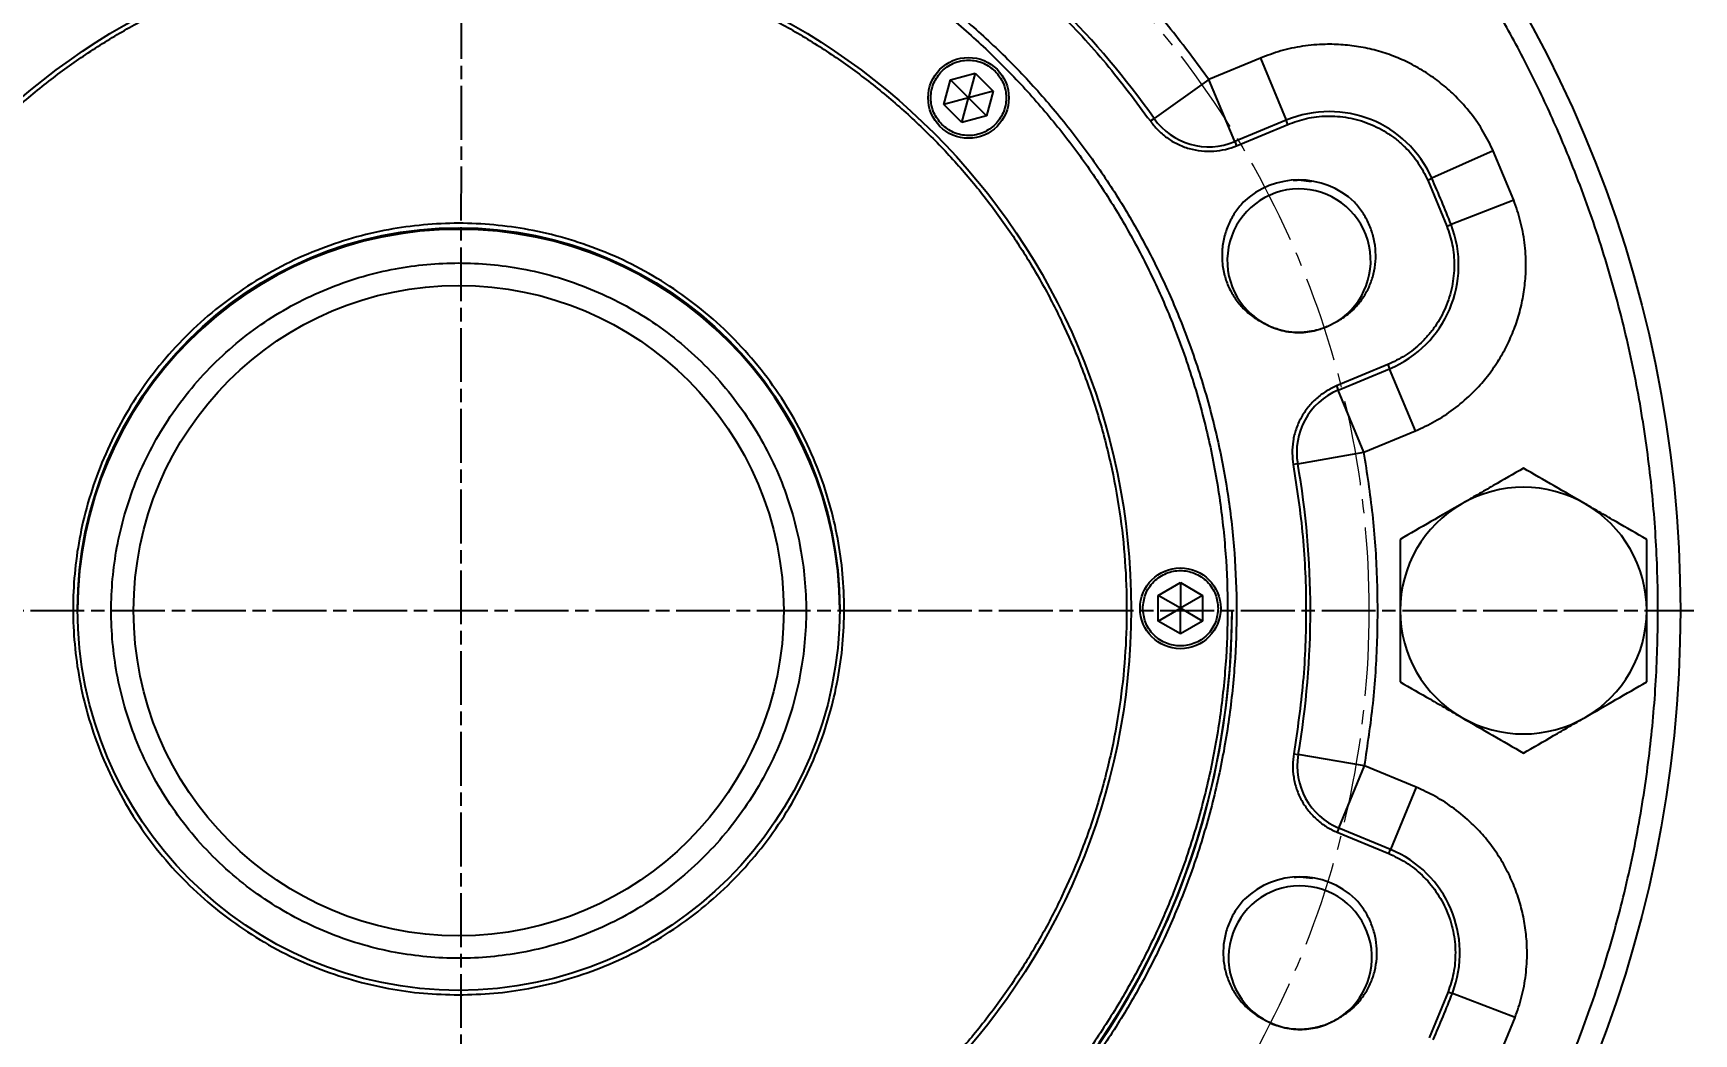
# Model space of a CAD drawing. Header units: millimetres. Extents: x 1726 to 4771, y 590 to 2743.
# Drawn here: x 3821.5 to 4191.9, y 1664.4 to 1887.4 of the extents above; entities that cross this region are included whole.
import ezdxf

# ---------------------------------------------------------------- set-up
doc = ezdxf.new("R2010")
doc.units = ezdxf.units.MM
for name, pattern in [('AM_ISO08W050', [18, 12, -1.5, 3, -1.5]), ('CENTER2', [28.575, 19.05, -3.175, 3.175, -3.175]), ('点画线', [18, 12, -2, 2, -2])]:
    doc.linetypes.add(name, pattern=pattern)
for name, color, linetype, lineweight in [('AM_5', 3, 'Continuous', 25), ('AM_7', 4, 'AM_ISO08W050', 25), ('中心线层', 1, '点画线', 18)]:
    doc.layers.add(name, color=color, linetype=linetype, lineweight=lineweight)
doc.styles.add('SLDTEXTSTYLE1', font='txt.shx', dxfattribs={"width": 0.7, "bigfont": 'gbcbig.shx'})
doc.dimstyles.new('SLDDIMSTYLE12$4', dxfattribs={"dimtxt": 12, "dimasz": 10, "dimexe": 0, "dimexo": 0.0625, "dimgap": 0.875, "dimtad": 1, "dimdec": 1, "dimlfac": 1.8, "dimrnd": 1e-09, "dimzin": 12, "dimdsep": 46, "dimtxsty": 'SLDTEXTSTYLE1', "dimcen": 0.09, "dimdle": 8.16, "dimclrd": 3, "dimclre": 3, "dimadec": 0, "dimazin": 3, "dimtfac": 1, "dimtdec": 1, "dimtofl": 0, "dimtmove": 0, "dimatfit": 3, "dimfxl": 0, "dimfrac": 2, "dimtolj": 1, "dimlwd": 5, "dimlwe": 5, "dimarcsym": 0})

# ---------------------------------------------------------------- blocks, each defined once
blk = doc.blocks.new('*D53')
at = {"layer": 'AM_5', "color": 3, "linetype": 'ByBlock', "lineweight": 5, "transparency": 16777216}
blk.add_line((3642.92, 1960.62), (3745.02, 1885.24), dxfattribs=at)
at = {"layer": 'AM_5', "color": 3, "lineweight": 5, "transparency": 16777216}
for p, q in [((3916.32, 1758.7), (3916.5, 1758.7)), ((3916.41, 1758.61), (3916.41, 1758.79))]:
    blk.add_line(p, q, dxfattribs=at)
at = {"layer": 'AM_5', "color": 3, "transparency": 16777216}
blk.add_solid([(3746.01, 1886.58), (3744.03, 1883.89), (3753.07, 1879.3)], dxfattribs=at)
at = {"layer": 'Defpoints', "color": 0, "transparency": 16777216}
for p in [(3753.07, 1879.3), (3916.41, 1758.7)]:
    blk.add_point(p, dxfattribs=at)
at = {"layer": 'AM_5', "color": 0, "transparency": 16777216, "insert": (3659.53, 1956.9), "char_height": 12, "attachment_point": 5, "rotation": 323.5605, "style": 'SLDTEXTSTYLE1'}
blk.add_mtext('\\A1;%%C406', dxfattribs=at)
blk = doc.blocks.new('*D38')
at = {"layer": 'AM_5', "color": 3, "linetype": 'ByBlock', "lineweight": 5, "transparency": 16777216}
blk.add_line((3683.75, 1985.7), (3714.21, 1955.98), dxfattribs=at)
at = {"layer": 'AM_5', "color": 3, "lineweight": 5, "transparency": 16777216}
for p, q in [((3916.32, 1758.7), (3916.5, 1758.7)), ((3916.41, 1758.61), (3916.41, 1758.79))]:
    blk.add_line(p, q, dxfattribs=at)
at = {"layer": 'AM_5', "color": 3, "transparency": 16777216}
blk.add_solid([(3715.37, 1957.18), (3713.04, 1954.79), (3721.36, 1949)], dxfattribs=at)
at = {"layer": 'Defpoints', "color": 0, "transparency": 16777216}
for p in [(3721.36, 1949), (3916.41, 1758.7)]:
    blk.add_point(p, dxfattribs=at)
at = {"layer": 'AM_5', "color": 0, "transparency": 16777216, "insert": (3700.2, 1979.25), "char_height": 12, "attachment_point": 5, "rotation": 315.7048, "style": 'SLDTEXTSTYLE1'}
blk.add_mtext('\\A1;%%C545', dxfattribs=at)

msp = doc.modelspace()

# ---------------------------------------------------------------- linework, layer by layer
at = {"color": 7, "linetype": 'Continuous', "lineweight": 25}
for p, q in [((4095.244, 1881.878), (4083.758, 1877.097)), ((4095.244, 1881.878), (4101.008, 1868.03)), ((4026.086, 1877.052), (4031.607, 1878.531)), ((4031.607, 1878.531), (4030.127, 1873.011)), ((4031.607, 1878.531), (4035.648, 1874.49)), ((4024.607, 1871.532), (4026.086, 1877.052)), ((4026.086, 1877.052), (4030.127, 1873.011)), ((4035.648, 1874.49), (4030.127, 1873.011)), ((4035.648, 1874.49), (4034.169, 1868.97)), ((4083.758, 1877.097), (4071.513, 1868.434)), ((4089.522, 1863.249), (4083.758, 1877.097)), ((4030.127, 1873.011), (4024.607, 1871.532)), ((4028.648, 1867.491), (4024.607, 1871.532)), ((4028.648, 1867.491), (4030.127, 1873.011)), ((4034.169, 1868.97), (4030.127, 1873.011)), ((4034.169, 1868.97), (4028.648, 1867.491)), ((4070.696, 1867.856), (4071.513, 1868.434)), ((4101.008, 1868.03), (4089.522, 1863.249)), ((4089.906, 1862.326), (4101.392, 1867.106)), ((4101.392, 1867.106), (4101.008, 1868.03)), ((4089.522, 1863.249), (4089.906, 1862.326)), ((4147.172, 1861.184), (4133.463, 1855.096)), ((4151.738, 1850.214), (4147.172, 1861.184)), ((4103.789, 1854.705), (4106.557, 1854.396)), ((4132.549, 1854.69), (4133.463, 1855.096)), ((4132.549, 1854.69), (4136.825, 1844.415)), ((4151.738, 1850.214), (4137.757, 1844.778)), ((4136.825, 1844.415), (4137.757, 1844.778)), ((4109.968, 1821.933), (4112.455, 1823.235)), ((4123.68, 1813.559), (4112.194, 1808.779)), ((4112.578, 1807.855), (4124.064, 1812.636)), ((4123.68, 1813.559), (4124.064, 1812.636)), ((4129.828, 1798.788), (4124.064, 1812.636)), ((4112.194, 1808.779), (4112.578, 1807.855)), ((4118.342, 1794.007), (4112.578, 1807.855)), ((4118.342, 1794.007), (4129.828, 1798.788)), ((4103.566, 1791.424), (4118.342, 1794.007)), ((4103.566, 1791.424), (4102.581, 1791.251)), ((4072.456, 1762.075), (4077.405, 1764.932)), ((4077.405, 1764.932), (4082.354, 1762.075)), ((4077.405, 1764.932), (4077.405, 1759.217)), ((4072.456, 1756.36), (4072.456, 1762.075)), ((4077.405, 1759.217), (4072.456, 1762.075)), ((4082.354, 1762.075), (4077.405, 1759.217)), ((4082.354, 1762.075), (4082.354, 1756.36)), ((4072.456, 1756.36), (4077.405, 1759.217)), ((4077.405, 1753.502), (4072.456, 1756.36)), ((4077.405, 1753.502), (4077.405, 1759.217)), ((4082.354, 1756.36), (4077.405, 1759.217)), ((4082.354, 1756.36), (4077.405, 1753.502)), ((4102.691, 1726.785), (4103.677, 1726.616)), ((4118.461, 1724.083), (4103.677, 1726.616)), ((4112.745, 1710.215), (4118.461, 1724.083)), ((4129.964, 1719.342), (4118.461, 1724.083)), ((4129.964, 1719.342), (4124.247, 1705.474)), ((4112.745, 1710.215), (4112.364, 1709.29)), ((4112.364, 1709.29), (4123.866, 1704.549)), ((4124.247, 1705.474), (4112.745, 1710.215)), ((4123.866, 1704.549), (4124.247, 1705.474)), ((4104.054, 1699.336), (4106.823, 1699.027)), ((4137.117, 1673.738), (4132.876, 1663.449)), ((4137.117, 1673.738), (4138.051, 1673.379)), ((4152.049, 1667.991), (4138.051, 1673.379)), ((4095.496, 1667.837), (4097.988, 1666.543)), ((4147.521, 1657.005), (4152.049, 1667.991))]:
    msp.add_line(p, q, dxfattribs=at)
for centre, radius in [((3916.405, 1758.7), 272.5), ((3916.405, 1759.045), 150), ((4030.127, 1873.011), 9), ((3916.405, 1759.045), 85), ((3916.405, 1758.7), 72.5), ((4077.405, 1759.217), 9)]:
    msp.add_circle(centre, radius, dxfattribs=at)
for centre, radius, start, end in [((3916.405, 1758.7), 190, 35.27834, 54.91758), ((4083.758, 1877.097), 15, 215.27834, 292.59796), ((4110.615, 1844.949), 25, 23.94622, 112.59796), ((4103.85, 1836.717), 15.994, 302.5507, 238.51034), ((4103.82, 1836.705), 18, 46.53774, 133.65818), ((3916.405, 1758.7), 237.5, 21.2497, 23.94622), ((4114.457, 1835.717), 25, 292.59796, 21.2497), ((3916.405, 1758.7), 85, 90, 179.88365), ((3916.405, 1758.7), 85, 0.11634, 90), ((4118.342, 1794.007), 15, 112.59796, 189.91758), ((3916.405, 1758.7), 190, 350.27834, 9.91758), ((4153.905, 1758.7), 27.5, 60, 120), ((4153.905, 1758.7), 27.5, 120, 180), ((4153.905, 1758.7), 27.5, 0, 60), ((3916.405, 1758.7), 172.5, 179.94267, 0.05733), ((3916.405, 1759.045), 172.5, 180.05733, 270), ((3916.405, 1759.045), 172.5, 270, 359.94267), ((4153.905, 1758.7), 27.5, 180, 240), ((4153.905, 1758.7), 27.5, 300, 0), ((4153.905, 1758.7), 27.5, 240, 300), ((4118.461, 1724.083), 15, 170.27834, 247.59796), ((4114.719, 1682.36), 25, 338.94622, 67.59796), ((4104.113, 1681.346), 15.994, 302.56197, 238.83301), ((4104.085, 1681.336), 18, 46.53774, 133.65818), ((3916.405, 1758.7), 237.5, 336.2497, 338.94622)]:
    msp.add_arc(centre, radius, start, end, dxfattribs=at)
for points, knots in [([(3915.948, 2026.199), (3921.296, 2026.116), (3932.084, 2025.947), (3948.343, 2024.444), (3964.824, 2021.964), (3981.435, 2018.364), (3998.079, 2013.625), (4014.629, 2007.723), (4030.975, 2000.645), (4047.001, 1992.388), (4062.568, 1982.985), (4077.563, 1972.469), (4091.876, 1960.887), (4105.382, 1948.324), (4117.991, 1934.861), (4129.622, 1920.588), (4139.316, 1906.864), (4147.33, 1893.948), (4153.879, 1882.082), (4159.791, 1869.965), (4165.596, 1856.374), (4171.05, 1841.244), (4175.846, 1824.617), (4179.499, 1808.018), (4182.051, 1791.547), (4183.554, 1775.292), (4184.065, 1759.157), (4183.609, 1743.021), (4182.162, 1726.762), (4179.666, 1710.281), (4176.07, 1693.67), (4171.33, 1677.026), (4165.429, 1660.476), (4158.351, 1644.13), (4150.094, 1628.104), (4140.69, 1612.537), (4130.174, 1597.542), (4118.592, 1583.229), (4106.03, 1569.723), (4092.567, 1557.114), (4078.293, 1545.483), (4064.57, 1535.789), (4051.653, 1527.775), (4039.788, 1521.226), (4027.671, 1515.314), (4014.079, 1509.509), (3998.95, 1504.055), (3982.323, 1499.258), (3965.724, 1495.606), (3949.252, 1493.054), (3932.998, 1491.551), (3916.863, 1491.04), (3900.726, 1491.496), (3884.467, 1492.943), (3867.987, 1495.439), (3851.375, 1499.034), (3834.732, 1503.774), (3818.181, 1509.676), (3801.835, 1516.754), (3785.81, 1525.011), (3770.242, 1534.415), (3755.247, 1544.931), (3740.934, 1556.513), (3727.428, 1569.075), (3714.82, 1582.538), (3703.189, 1596.811), (3693.494, 1610.535), (3685.48, 1623.451), (3678.931, 1635.317), (3673.02, 1647.434), (3667.214, 1661.026), (3661.761, 1676.155), (3656.964, 1692.782), (3653.311, 1709.381), (3650.759, 1725.853), (3649.257, 1742.107), (3648.745, 1758.242), (3649.201, 1774.378), (3650.649, 1790.638), (3653.144, 1807.118), (3656.74, 1823.729), (3661.48, 1840.373), (3667.382, 1856.923), (3674.46, 1873.269), (3682.717, 1889.295), (3692.12, 1904.862), (3702.636, 1919.857), (3714.218, 1934.171), (3726.781, 1947.677), (3740.244, 1960.285), (3754.517, 1971.916), (3768.241, 1981.611), (3781.157, 1989.624), (3793.023, 1996.173), (3805.14, 2002.085), (3818.731, 2007.89), (3833.86, 2013.344), (3850.487, 2018.14), (3867.086, 2021.797), (3883.558, 2024.333), (3899.812, 2025.892), (3910.6, 2026.097), (3915.948, 2026.199)], [0, 0, 0, 0, 0.0095461, 0.0192552, 0.029123, 0.0392837, 0.0495762, 0.0599951, 0.0706298, 0.0813517, 0.0921546, 0.1030722, 0.1140224, 0.1249987, 0.1359747, 0.1469249, 0.1578427, 0.1659461, 0.1740499, 0.1820272, 0.1900049, 0.2004236, 0.2107161, 0.220877, 0.2307445, 0.2404537, 0.25, 0.2595461, 0.2692552, 0.279123, 0.2892837, 0.2995762, 0.3099951, 0.3206298, 0.3313517, 0.3421546, 0.3530722, 0.3640224, 0.3749987, 0.3859747, 0.3969249, 0.4078427, 0.4159461, 0.4240499, 0.4320272, 0.4400049, 0.4504236, 0.4607161, 0.470877, 0.4807445, 0.4904537, 0.5, 0.5095461, 0.5192552, 0.529123, 0.5392837, 0.5495762, 0.5599951, 0.5706298, 0.5813517, 0.5921546, 0.6030722, 0.6140224, 0.6249987, 0.6359747, 0.6469249, 0.6578427, 0.6659461, 0.6740499, 0.6820272, 0.6900049, 0.7004236, 0.7107161, 0.720877, 0.7307445, 0.7404537, 0.75, 0.7595461, 0.7692552, 0.779123, 0.7892837, 0.7995762, 0.8099951, 0.8206298, 0.8313517, 0.8421546, 0.8530722, 0.8640224, 0.8749987, 0.8859747, 0.8969249, 0.9078427, 0.9159461, 0.9240499, 0.9320272, 0.9400049, 0.9504236, 0.9607161, 0.970877, 0.9807445, 0.9904537, 1, 1, 1, 1]), ([(3916.109, 1932.199), (3911.946, 1932.106), (3903.516, 1931.916), (3890.787, 1930.45), (3877.907, 1928.051), (3864.982, 1924.587), (3852.839, 1920.3), (3841.559, 1915.37), (3831.183, 1909.979), (3821.107, 1903.846), (3811.405, 1896.992), (3802.147, 1889.448), (3793.415, 1881.27), (3785.267, 1872.51), (3777.755, 1863.227), (3770.934, 1853.501), (3764.835, 1843.404), (3759.48, 1833.01), (3754.588, 1821.713), (3750.342, 1809.555), (3746.927, 1796.619), (3744.557, 1783.73), (3743.187, 1770.997), (3742.756, 1758.403), (3743.23, 1745.81), (3744.644, 1733.082), (3747.057, 1720.202), (3750.517, 1707.277), (3754.805, 1695.134), (3759.735, 1683.854), (3765.126, 1673.478), (3771.259, 1663.402), (3778.113, 1653.7), (3785.657, 1644.442), (3793.835, 1635.71), (3802.595, 1627.562), (3811.878, 1620.05), (3821.604, 1613.229), (3831.701, 1607.13), (3842.095, 1601.774), (3853.392, 1596.883), (3865.549, 1592.637), (3878.486, 1589.221), (3891.374, 1586.852), (3904.108, 1585.482), (3916.702, 1585.05), (3929.294, 1585.525), (3942.023, 1586.938), (3954.903, 1589.352), (3967.828, 1592.812), (3979.971, 1597.099), (3991.251, 1602.029), (4001.627, 1607.42), (4011.703, 1613.554), (4021.405, 1620.408), (4030.663, 1627.951), (4039.395, 1636.129), (4047.543, 1644.889), (4055.055, 1654.173), (4061.876, 1663.899), (4067.975, 1673.995), (4073.33, 1684.39), (4078.222, 1695.686), (4082.468, 1707.844), (4085.884, 1720.78), (4088.253, 1733.669), (4089.623, 1746.402), (4090.055, 1758.996), (4089.58, 1771.589), (4088.167, 1784.317), (4085.753, 1797.198), (4082.293, 1810.123), (4078.006, 1822.266), (4073.076, 1833.545), (4067.685, 1843.921), (4061.551, 1853.997), (4054.697, 1863.7), (4047.153, 1872.958), (4038.975, 1881.69), (4030.216, 1889.838), (4020.932, 1897.35), (4011.206, 1904.17), (4001.109, 1910.269), (3990.715, 1915.625), (3979.419, 1920.517), (3967.261, 1924.761), (3954.324, 1928.181), (3941.436, 1930.536), (3928.702, 1931.959), (3920.271, 1932.12), (3916.109, 1932.199)], [0, 0, 0, 0, 0.0114551, 0.0232007, 0.0352195, 0.0474913, 0.0599935, 0.0706286, 0.0813509, 0.0921544, 0.1030725, 0.1140231, 0.125, 0.1359764, 0.1469271, 0.1578456, 0.1686486, 0.179371, 0.1900065, 0.2025084, 0.2147801, 0.2267989, 0.2385447, 0.25, 0.261455, 0.2732007, 0.2852195, 0.2974913, 0.3099935, 0.3206286, 0.3313509, 0.3421544, 0.3530725, 0.3640231, 0.375, 0.3859764, 0.3969271, 0.4078456, 0.4186486, 0.429371, 0.4400065, 0.4525084, 0.4647801, 0.4767989, 0.4885447, 0.5, 0.511455, 0.5232007, 0.5352195, 0.5474913, 0.5599935, 0.5706286, 0.5813509, 0.5921544, 0.6030725, 0.6140231, 0.625, 0.6359764, 0.6469271, 0.6578456, 0.6686486, 0.679371, 0.6900065, 0.7025084, 0.7147801, 0.7267989, 0.7385447, 0.75, 0.761455, 0.7732007, 0.7852195, 0.7974913, 0.8099935, 0.8206286, 0.8313509, 0.8421544, 0.8530725, 0.8640231, 0.875, 0.8859764, 0.8969271, 0.9078456, 0.9186486, 0.929371, 0.9400065, 0.9525084, 0.9647801, 0.9767989, 0.9885448, 1, 1, 1, 1]), ([(3916.405, 1587.545), (3920.52, 1587.631), (3928.853, 1587.804), (3941.437, 1589.232), (3954.173, 1591.581), (3966.955, 1594.983), (3978.965, 1599.2), (3990.123, 1604.054), (4000.389, 1609.365), (4010.359, 1615.411), (4019.961, 1622.17), (4029.125, 1629.611), (4037.77, 1637.68), (4045.839, 1646.325), (4053.28, 1655.489), (4060.039, 1665.091), (4066.084, 1675.061), (4071.396, 1685.326), (4076.25, 1696.484), (4080.467, 1708.495), (4083.866, 1721.276), (4086.23, 1734.012), (4087.605, 1746.597), (4088.053, 1759.045), (4087.605, 1771.493), (4086.23, 1784.077), (4083.866, 1796.813), (4080.468, 1809.595), (4076.25, 1821.605), (4071.396, 1832.763), (4066.085, 1843.029), (4060.039, 1852.999), (4053.28, 1862.601), (4045.839, 1871.765), (4037.77, 1880.41), (4029.125, 1888.479), (4019.961, 1895.92), (4010.359, 1902.678), (4000.389, 1908.724), (3990.124, 1914.035), (3978.966, 1918.89), (3966.955, 1923.107), (3954.174, 1926.505), (3941.438, 1928.869), (3928.853, 1930.245), (3916.405, 1930.693), (3903.957, 1930.245), (3891.373, 1928.869), (3878.637, 1926.505), (3865.855, 1923.107), (3853.845, 1918.89), (3842.687, 1914.036), (3832.421, 1908.724), (3822.451, 1902.678), (3812.849, 1895.92), (3803.685, 1888.479), (3795.04, 1880.41), (3786.971, 1871.765), (3779.53, 1862.601), (3772.772, 1852.999), (3766.726, 1843.029), (3761.415, 1832.763), (3756.56, 1821.605), (3752.343, 1809.595), (3748.945, 1796.813), (3746.581, 1784.077), (3745.205, 1771.493), (3744.757, 1759.045), (3745.205, 1746.597), (3746.581, 1734.013), (3748.945, 1721.277), (3752.343, 1708.495), (3756.56, 1696.485), (3761.415, 1685.327), (3766.726, 1675.061), (3772.772, 1665.091), (3779.53, 1655.489), (3786.971, 1646.325), (3795.04, 1637.68), (3803.685, 1629.611), (3812.849, 1622.17), (3822.451, 1615.411), (3832.421, 1609.366), (3842.687, 1604.054), (3853.845, 1599.2), (3865.855, 1594.983), (3878.637, 1591.581), (3891.373, 1589.232), (3903.957, 1587.804), (3912.291, 1587.631), (3916.405, 1587.545)], [0, 0, 0, 0, 0.011455, 0.0232007, 0.0352195, 0.0474913, 0.0599935, 0.0706286, 0.0813509, 0.0921544, 0.1030725, 0.1140231, 0.125, 0.1359764, 0.1469271, 0.1578456, 0.1686486, 0.179371, 0.1900065, 0.2025084, 0.2147801, 0.2267989, 0.2385447, 0.25, 0.261455, 0.2732007, 0.2852195, 0.2974913, 0.3099935, 0.3206286, 0.3313509, 0.3421544, 0.3530725, 0.3640231, 0.375, 0.3859764, 0.3969271, 0.4078456, 0.4186486, 0.429371, 0.4400065, 0.4525084, 0.4647801, 0.4767989, 0.4885447, 0.5, 0.511455, 0.5232007, 0.5352195, 0.5474913, 0.5599935, 0.5706286, 0.5813509, 0.5921544, 0.6030725, 0.6140231, 0.625, 0.6359764, 0.6469271, 0.6578456, 0.6686486, 0.679371, 0.6900065, 0.7025084, 0.7147801, 0.7267989, 0.7385447, 0.75, 0.761455, 0.7732007, 0.7852195, 0.7974913, 0.8099935, 0.8206286, 0.8313509, 0.8421544, 0.8530725, 0.8640231, 0.875, 0.8859764, 0.8969271, 0.9078456, 0.9186486, 0.929371, 0.9400065, 0.9525084, 0.9647801, 0.9767989, 0.9885448, 1, 1, 1, 1]), ([(4083.758, 1877.097), (4080.982, 1880.861), (4075.422, 1888.398), (4066.121, 1898.959), (4056.152, 1908.894), (4045.559, 1918.159), (4038.003, 1923.693), (4034.23, 1926.456)], [0, 0, 0, 0, 0.1996164, 0.399805, 0.6001875, 0.8003811, 1, 1, 1, 1]), ([(4025.034, 1913.363), (4029.368, 1910.158), (4038.052, 1903.735), (4049.961, 1892.713), (4061.024, 1880.842), (4067.476, 1872.18), (4070.696, 1867.856)], [0, 0, 0, 0, 0.2495405, 0.5, 0.7504595, 1, 1, 1, 1]), ([(3916.405, 1610.045), (3919.98, 1610.119), (3927.22, 1610.27), (3938.153, 1611.51), (3949.218, 1613.552), (3960.323, 1616.507), (3970.758, 1620.171), (3980.452, 1624.388), (3989.371, 1629.003), (3998.033, 1634.255), (4006.375, 1640.127), (4014.337, 1646.592), (4021.847, 1653.602), (4028.858, 1661.113), (4035.323, 1669.075), (4041.195, 1677.417), (4046.447, 1686.079), (4051.062, 1694.998), (4055.279, 1704.692), (4058.943, 1715.127), (4061.896, 1726.231), (4063.949, 1737.296), (4065.145, 1748.23), (4065.534, 1759.045), (4065.145, 1769.86), (4063.95, 1780.793), (4061.896, 1791.858), (4058.943, 1802.963), (4055.279, 1813.397), (4051.062, 1823.091), (4046.447, 1832.01), (4041.195, 1840.672), (4035.323, 1849.015), (4028.858, 1856.976), (4021.848, 1864.487), (4014.337, 1871.497), (4006.375, 1877.962), (3998.033, 1883.834), (3989.371, 1889.087), (3980.452, 1893.701), (3970.758, 1897.919), (3960.323, 1901.583), (3949.219, 1904.535), (3938.154, 1906.589), (3927.22, 1907.784), (3916.405, 1908.174), (3905.59, 1907.784), (3894.657, 1906.589), (3883.592, 1904.535), (3872.487, 1901.583), (3862.053, 1897.919), (3852.359, 1893.701), (3843.44, 1889.087), (3834.778, 1883.834), (3826.435, 1877.963), (3818.474, 1871.498), (3810.963, 1864.487), (3803.953, 1856.976), (3797.488, 1849.015), (3791.616, 1840.673), (3786.363, 1832.01), (3781.749, 1823.092), (3777.531, 1813.398), (3773.867, 1802.963), (3770.915, 1791.858), (3768.861, 1780.793), (3767.666, 1769.86), (3767.276, 1759.045), (3767.666, 1748.23), (3768.861, 1737.297), (3770.915, 1726.232), (3773.867, 1715.127), (3777.531, 1704.692), (3781.749, 1694.998), (3786.363, 1686.079), (3791.616, 1677.417), (3797.487, 1669.075), (3803.952, 1661.113), (3810.963, 1653.603), (3818.474, 1646.592), (3826.435, 1640.127), (3834.777, 1634.255), (3843.44, 1629.003), (3852.358, 1624.388), (3862.052, 1620.171), (3872.487, 1616.508), (3883.592, 1613.552), (3894.657, 1611.51), (3905.59, 1610.27), (3912.83, 1610.119), (3916.405, 1610.045)], [0, 0, 0, 0, 0.011455, 0.0232006, 0.0352194, 0.0474913, 0.0599935, 0.0706286, 0.0813509, 0.0921544, 0.1030724, 0.1140231, 0.125, 0.1359764, 0.1469271, 0.1578456, 0.1686486, 0.1793709, 0.1900065, 0.2025084, 0.21478, 0.2267988, 0.2385447, 0.25, 0.2614549, 0.2732006, 0.2852194, 0.2974913, 0.3099935, 0.3206286, 0.3313509, 0.3421544, 0.3530724, 0.3640231, 0.375, 0.3859764, 0.3969271, 0.4078456, 0.4186486, 0.4293709, 0.4400065, 0.4525084, 0.46478, 0.4767988, 0.4885447, 0.5, 0.5114549, 0.5232006, 0.5352194, 0.5474913, 0.5599935, 0.5706286, 0.5813509, 0.5921544, 0.6030724, 0.6140231, 0.625, 0.6359764, 0.6469271, 0.6578456, 0.6686486, 0.6793709, 0.6900065, 0.7025084, 0.71478, 0.7267988, 0.7385447, 0.75, 0.7614549, 0.7732006, 0.7852194, 0.7974913, 0.8099935, 0.8206286, 0.8313509, 0.8421544, 0.8530724, 0.8640231, 0.875, 0.8859764, 0.8969271, 0.9078456, 0.9186486, 0.9293709, 0.9400065, 0.9525084, 0.96478, 0.9767988, 0.9885448, 1, 1, 1, 1]), ([(4147.172, 1861.184), (4146.469, 1862.628), (4145.043, 1865.56), (4142.206, 1869.645), (4139.101, 1873.154), (4135.859, 1876.063), (4132.623, 1878.43), (4129.143, 1880.477), (4125.448, 1882.17), (4121.601, 1883.483), (4117.667, 1884.39), (4113.69, 1884.897), (4109.336, 1885.016), (4104.668, 1884.604), (4099.8, 1883.591), (4096.748, 1882.443), (4095.244, 1881.878)], [0, 0, 0, 0, 0.0777985, 0.1579355, 0.2402612, 0.3045301, 0.3688076, 0.4343996, 0.5, 0.5655919, 0.6311923, 0.6954613, 0.7597388, 0.8420568, 0.9221977, 1, 1, 1, 1]), ([(4024.188, 1867.071), (4023.52, 1867.898), (4022.493, 1869.169), (4021.85, 1871.293), (4021.666, 1873.01), (4021.846, 1874.733), (4022.512, 1876.833), (4024.044, 1879.094), (4026.305, 1880.626), (4028.405, 1881.292), (4030.128, 1881.472), (4031.845, 1881.288), (4033.969, 1880.646), (4035.241, 1879.618), (4036.067, 1878.951)], [0, 0, 0, 0, 0.1197284, 0.1841803, 0.25, 0.3158197, 0.3802716, 0.5, 0.6197284, 0.6841803, 0.75, 0.8158197, 0.8802716, 1, 1, 1, 1]), ([(4036.067, 1878.951), (4036.735, 1878.124), (4037.762, 1876.853), (4038.405, 1874.729), (4038.588, 1873.012), (4038.408, 1871.289), (4037.743, 1869.188), (4036.211, 1866.928), (4033.95, 1865.395), (4031.849, 1864.73), (4030.126, 1864.55), (4028.409, 1864.733), (4026.286, 1865.376), (4025.014, 1866.403), (4024.188, 1867.071)], [0, 0, 0, 0, 0.1197284, 0.1841803, 0.25, 0.3158197, 0.3802716, 0.5, 0.6197284, 0.6841803, 0.75, 0.8158197, 0.8802716, 1, 1, 1, 1]), ([(4070.696, 1867.856), (4071.222, 1867.182), (4072.297, 1865.803), (4074.344, 1864.071), (4076.699, 1862.647), (4079.309, 1861.644), (4082.053, 1861.106), (4084.804, 1861.059), (4087.459, 1861.438), (4089.102, 1862.034), (4089.906, 1862.326)], [0, 0, 0, 0, 0.11874749, 0.24269685, 0.37037397, 0.5, 0.62962603, 0.75730315, 0.88125251, 1, 1, 1, 1]), ([(4101.392, 1867.106), (4102.756, 1867.592), (4105.561, 1868.59), (4110.134, 1869.087), (4114.882, 1868.734), (4119.561, 1867.397), (4123.165, 1865.516), (4125.762, 1863.618), (4128.08, 1861.53), (4130.544, 1858.635), (4131.893, 1855.98), (4132.549, 1854.69)], [0, 0, 0, 0, 0.116751, 0.2402803, 0.3687812, 0.4999201, 0.631059, 0.6953822, 0.7597197, 0.883249, 1, 1, 1, 1]), ([(4102.532, 1854.641), (4102.639, 1854.656), (4102.852, 1854.684), (4103.169, 1854.692), (4103.481, 1854.703), (4103.685, 1854.704), (4103.789, 1854.705)], [0, 0, 0, 0, 0.25623749, 0.51266033, 0.75359618, 1, 1, 1, 1]), ([(4091.393, 1849.727), (4090.749, 1848.959), (4089.459, 1847.423), (4088.043, 1844.75), (4087.081, 1841.893), (4086.626, 1838.93), (4086.695, 1835.96), (4087.255, 1833.087), (4088.3, 1830.378), (4089.764, 1827.919), (4091.624, 1825.777), (4093.487, 1824.223), (4094.762, 1823.479), (4095.23, 1823.206)], [0, 0, 0, 0, 0.09731528, 0.19462841, 0.29202651, 0.38942261, 0.48453872, 0.57964933, 0.67262885, 0.76559732, 0.85650712, 0.94740075, 1, 1, 1, 1]), ([(4112.455, 1823.235), (4113.227, 1823.71), (4114.771, 1824.659), (4116.745, 1826.545), (4118.393, 1828.708), (4119.679, 1831.135), (4120.549, 1833.764), (4120.993, 1836.544), (4120.962, 1839.381), (4120.47, 1842.218), (4119.495, 1844.946), (4118.101, 1847.531), (4116.837, 1849.02), (4116.201, 1849.77)], [0, 0, 0, 0, 0.08790886, 0.17582199, 0.26365494, 0.3514889, 0.44161152, 0.53174014, 0.62400478, 0.7162843, 0.81045913, 0.90465052, 1, 1, 1, 1]), ([(4129.828, 1798.788), (4131.288, 1799.456), (4134.253, 1800.813), (4138.403, 1803.553), (4141.984, 1806.575), (4144.968, 1809.747), (4147.411, 1812.927), (4149.54, 1816.357), (4151.319, 1820.012), (4152.722, 1823.827), (4153.722, 1827.738), (4154.322, 1831.703), (4154.543, 1836.053), (4154.242, 1840.728), (4153.343, 1845.619), (4152.267, 1848.698), (4151.738, 1850.214)], [0, 0, 0, 0, 0.0777985, 0.1579355, 0.2402612, 0.3045301, 0.3688076, 0.4343996, 0.5, 0.5655919, 0.6311923, 0.6954613, 0.7597388, 0.8420568, 0.9221977, 1, 1, 1, 1]), ([(3916.405, 1673.045), (3913.782, 1673.114), (3908.537, 1673.252), (3900.613, 1674.389), (3892.637, 1676.251), (3884.643, 1678.974), (3876.798, 1682.543), (3869.237, 1686.954), (3862.091, 1692.17), (3855.485, 1698.125), (3849.53, 1704.731), (3844.315, 1711.877), (3839.903, 1719.438), (3836.334, 1727.282), (3833.614, 1735.277), (3831.74, 1743.253), (3830.644, 1751.176), (3830.286, 1759.045), (3830.644, 1766.913), (3831.74, 1774.837), (3833.614, 1782.813), (3836.334, 1790.807), (3839.903, 1798.652), (3844.315, 1806.213), (3849.53, 1813.359), (3855.485, 1819.965), (3862.091, 1825.92), (3869.237, 1831.135), (3876.798, 1835.547), (3884.643, 1839.116), (3892.637, 1841.836), (3900.613, 1843.71), (3908.537, 1844.806), (3916.405, 1845.164), (3924.273, 1844.806), (3932.197, 1843.71), (3940.173, 1841.836), (3948.168, 1839.116), (3956.012, 1835.547), (3963.573, 1831.135), (3970.719, 1825.92), (3977.325, 1819.965), (3983.28, 1813.359), (3988.496, 1806.213), (3992.907, 1798.652), (3996.477, 1790.807), (3999.196, 1782.813), (4001.07, 1774.837), (4002.166, 1766.913), (4002.525, 1759.045), (4002.166, 1751.177), (4001.07, 1743.253), (3999.196, 1735.277), (3996.477, 1727.282), (3992.907, 1719.438), (3988.496, 1711.877), (3983.28, 1704.731), (3977.325, 1698.125), (3970.719, 1692.17), (3963.573, 1686.954), (3956.012, 1682.543), (3948.168, 1678.974), (3940.173, 1676.251), (3932.197, 1674.389), (3924.274, 1673.252), (3919.028, 1673.114), (3916.405, 1673.045)], [0, 0, 0, 0, 0.0145619, 0.0291243, 0.0443671, 0.0599969, 0.0759507, 0.0921563, 0.1085344, 0.125, 0.1414656, 0.1578437, 0.1740493, 0.1900031, 0.2056328, 0.2208757, 0.2354374, 0.25, 0.2645616, 0.2791243, 0.2943671, 0.3099969, 0.3259507, 0.3421563, 0.3585344, 0.375, 0.3914656, 0.4078437, 0.4240493, 0.4400031, 0.4556328, 0.4708757, 0.4854374, 0.5, 0.5145616, 0.5291243, 0.5443671, 0.5599969, 0.5759507, 0.5921563, 0.6085344, 0.625, 0.6414656, 0.6578437, 0.6740493, 0.6900031, 0.7056328, 0.7208757, 0.7354374, 0.75, 0.7645616, 0.7791243, 0.7943671, 0.8099969, 0.8259507, 0.8421563, 0.8585344, 0.875, 0.8914656, 0.9078437, 0.9240493, 0.9400031, 0.9556328, 0.9708757, 0.9854376, 1, 1, 1, 1]), ([(4136.825, 1844.415), (4137.278, 1843.041), (4138.211, 1840.212), (4138.6, 1835.629), (4138.135, 1830.891), (4136.689, 1826.245), (4134.724, 1822.685), (4132.764, 1820.134), (4130.623, 1817.866), (4127.67, 1815.47), (4124.984, 1814.184), (4123.68, 1813.559)], [0, 0, 0, 0, 0.116751, 0.2402803, 0.3687812, 0.4999201, 0.631059, 0.6953822, 0.7597197, 0.883249, 1, 1, 1, 1]), ([(3916.405, 1836.2), (3914.042, 1836.138), (3909.315, 1836.013), (3902.174, 1834.989), (3894.987, 1833.31), (3887.782, 1830.857), (3880.713, 1827.64), (3873.899, 1823.665), (3867.459, 1818.965), (3861.507, 1813.598), (3856.14, 1807.646), (3851.44, 1801.206), (3847.465, 1794.392), (3844.248, 1787.323), (3841.797, 1780.118), (3840.108, 1772.931), (3839.12, 1765.79), (3838.798, 1758.7), (3839.12, 1751.609), (3840.108, 1744.468), (3841.797, 1737.281), (3844.248, 1730.077), (3847.465, 1723.007), (3851.44, 1716.193), (3856.14, 1709.754), (3861.507, 1703.801), (3867.459, 1698.434), (3873.899, 1693.734), (3880.713, 1689.759), (3887.782, 1686.542), (3894.987, 1684.092), (3902.174, 1682.403), (3909.314, 1681.415), (3916.405, 1681.092), (3923.496, 1681.415), (3930.636, 1682.403), (3937.824, 1684.092), (3945.028, 1686.542), (3952.097, 1689.759), (3958.911, 1693.734), (3965.351, 1698.434), (3971.304, 1703.801), (3976.67, 1709.754), (3981.37, 1716.193), (3985.346, 1723.007), (3988.563, 1730.077), (3991.013, 1737.281), (3992.702, 1744.468), (3993.69, 1751.609), (3994.013, 1758.699), (3993.69, 1765.79), (3992.702, 1772.931), (3991.013, 1780.118), (3988.563, 1787.323), (3985.346, 1794.392), (3981.37, 1801.206), (3976.67, 1807.646), (3971.304, 1813.598), (3965.351, 1818.965), (3958.911, 1823.665), (3952.097, 1827.64), (3945.028, 1830.857), (3937.824, 1833.31), (3930.636, 1834.989), (3923.496, 1836.013), (3918.769, 1836.138), (3916.405, 1836.2)], [0, 0, 0, 0, 0.0145619, 0.0291243, 0.0443671, 0.0599969, 0.0759507, 0.0921563, 0.1085344, 0.125, 0.1414656, 0.1578437, 0.1740493, 0.1900031, 0.2056328, 0.2208757, 0.2354373, 0.25, 0.2645616, 0.2791243, 0.2943671, 0.3099969, 0.3259507, 0.3421563, 0.3585344, 0.375, 0.3914656, 0.4078437, 0.4240493, 0.4400031, 0.4556328, 0.4708757, 0.4854373, 0.5, 0.5145616, 0.5291243, 0.5443671, 0.5599969, 0.5759507, 0.5921563, 0.6085344, 0.625, 0.6414656, 0.6578437, 0.6740493, 0.6900031, 0.7056328, 0.7208757, 0.7354373, 0.75, 0.7645616, 0.7791243, 0.7943671, 0.8099969, 0.8259507, 0.8421563, 0.8585344, 0.875, 0.8914656, 0.9078437, 0.9240493, 0.9400031, 0.9556328, 0.9708757, 0.9854376, 1, 1, 1, 1]), ([(4110.114, 1822.01), (4109.94, 1821.934), (4109.405, 1821.699), (4108.348, 1821.346), (4107.139, 1821.037), (4105.915, 1820.832), (4104.344, 1820.674), (4102.254, 1820.715), (4100.176, 1821.089), (4098.621, 1821.558), (4097.41, 1822.026), (4096.28, 1822.568), (4095.541, 1823.017), (4095.23, 1823.206)], [0, 0, 0, 0, 0.03676, 0.1128945, 0.2146867, 0.2775135, 0.3524481, 0.5194908, 0.6792899, 0.7585172, 0.8329442, 0.9298351, 1, 1, 1, 1]), ([(4095.23, 1823.206), (4096.342, 1822.601), (4098.6, 1821.372), (4102.431, 1820.625), (4106.334, 1820.704), (4108.768, 1821.528), (4109.968, 1821.933)], [0, 0, 0, 0, 0.2463567, 0.5, 0.7536433, 1, 1, 1, 1]), ([(4112.194, 1808.779), (4111.42, 1808.414), (4109.839, 1807.668), (4107.7, 1806.051), (4105.794, 1804.066), (4104.242, 1801.74), (4103.115, 1799.181), (4102.465, 1796.507), (4102.252, 1793.834), (4102.473, 1792.1), (4102.581, 1791.251)], [0, 0, 0, 0, 0.1187475, 0.2426968, 0.370374, 0.5, 0.629626, 0.7573032, 0.8812525, 1, 1, 1, 1]), ([(4118.461, 1724.083), (4119.159, 1728.707), (4120.558, 1737.968), (4121.449, 1752.013), (4121.425, 1766.087), (4120.486, 1780.129), (4119.056, 1789.385), (4118.342, 1794.007)], [0, 0, 0, 0, 0.1996164, 0.399805, 0.6001875, 0.8003811, 1, 1, 1, 1]), ([(4102.581, 1791.251), (4103.379, 1785.92), (4104.979, 1775.238), (4105.605, 1759.023), (4105.034, 1742.806), (4103.471, 1732.119), (4102.691, 1726.785)], [0, 0, 0, 0, 0.2495405, 0.5, 0.7504595, 1, 1, 1, 1]), ([(4153.905, 1790.454), (4151.672, 1789.165), (4148.302, 1787.219), (4143.677, 1784.549), (4141.329, 1783.193), (4140.155, 1782.515)], [0, 0, 0, 0, 0.4952544, 0.7476497, 1, 1, 1, 1]), ([(4167.655, 1782.515), (4165.351, 1783.846), (4160.692, 1786.535), (4156.184, 1789.138), (4153.905, 1790.454)], [0, 0, 0, 0, 0.4945107, 1, 1, 1, 1]), ([(4140.155, 1782.515), (4137.851, 1781.185), (4133.192, 1778.495), (4128.684, 1775.892), (4126.405, 1774.577)], [0, 0, 0, 0, 0.4945107, 1, 1, 1, 1]), ([(4181.405, 1774.577), (4179.172, 1775.866), (4175.802, 1777.812), (4171.177, 1780.482), (4168.829, 1781.838), (4167.655, 1782.515)], [0, 0, 0, 0, 0.4952544, 0.7476497, 1, 1, 1, 1]), ([(4126.405, 1774.577), (4126.405, 1771.999), (4126.405, 1768.106), (4126.405, 1762.766), (4126.405, 1760.055), (4126.405, 1758.7)], [0, 0, 0, 0, 0.4952544, 0.7476497, 1, 1, 1, 1]), ([(4181.405, 1758.7), (4181.405, 1761.36), (4181.405, 1766.74), (4181.405, 1771.945), (4181.405, 1774.577)], [0, 0, 0, 0, 0.4945107, 1, 1, 1, 1]), ([(4069.005, 1759.217), (4069.117, 1760.274), (4069.29, 1761.899), (4070.337, 1763.855), (4071.421, 1765.199), (4072.767, 1766.29), (4074.723, 1767.305), (4077.405, 1767.82), (4080.087, 1767.305), (4082.043, 1766.29), (4083.389, 1765.199), (4084.473, 1763.855), (4085.52, 1761.899), (4085.693, 1760.274), (4085.805, 1759.217)], [0, 0, 0, 0, 0.11972842, 0.18418033, 0.25, 0.31581967, 0.38027158, 0.5, 0.61972842, 0.68418033, 0.75, 0.81581967, 0.88027158, 1, 1, 1, 1]), ([(4085.805, 1759.217), (4085.693, 1758.161), (4085.52, 1756.535), (4084.473, 1754.579), (4083.389, 1753.235), (4082.043, 1752.144), (4080.087, 1751.129), (4077.405, 1750.614), (4074.723, 1751.129), (4072.767, 1752.144), (4071.421, 1753.235), (4070.337, 1754.579), (4069.29, 1756.535), (4069.117, 1758.161), (4069.005, 1759.217)], [0, 0, 0, 0, 0.1197284, 0.1841803, 0.25, 0.3158197, 0.3802716, 0.5, 0.6197284, 0.6841803, 0.75, 0.8158197, 0.8802716, 1, 1, 1, 1]), ([(4126.405, 1758.7), (4126.405, 1756.039), (4126.405, 1750.659), (4126.405, 1745.454), (4126.405, 1742.823)], [0, 0, 0, 0, 0.4945107, 1, 1, 1, 1]), ([(4181.405, 1742.823), (4181.405, 1745.401), (4181.405, 1749.293), (4181.405, 1754.633), (4181.405, 1757.344), (4181.405, 1758.7)], [0, 0, 0, 0, 0.4952544, 0.7476497, 1, 1, 1, 1]), ([(4126.405, 1742.823), (4128.638, 1741.533), (4132.009, 1739.587), (4136.633, 1736.917), (4138.981, 1735.562), (4140.155, 1734.884)], [0, 0, 0, 0, 0.4952544, 0.7476497, 1, 1, 1, 1]), ([(4167.655, 1734.884), (4169.959, 1736.214), (4174.618, 1738.904), (4179.126, 1741.507), (4181.405, 1742.823)], [0, 0, 0, 0, 0.4945107, 1, 1, 1, 1]), ([(4140.155, 1734.884), (4142.459, 1733.554), (4147.118, 1730.864), (4151.626, 1728.261), (4153.905, 1726.945)], [0, 0, 0, 0, 0.4945107, 1, 1, 1, 1]), ([(4153.905, 1726.945), (4156.138, 1728.234), (4159.509, 1730.181), (4164.133, 1732.851), (4166.481, 1734.206), (4167.655, 1734.884)], [0, 0, 0, 0, 0.4952544, 0.7476497, 1, 1, 1, 1]), ([(4102.691, 1726.785), (4102.586, 1725.936), (4102.371, 1724.201), (4102.594, 1721.529), (4103.252, 1718.857), (4104.388, 1716.302), (4105.948, 1713.981), (4107.861, 1712.003), (4110.005, 1710.394), (4111.589, 1709.653), (4112.364, 1709.29)], [0, 0, 0, 0, 0.1187475, 0.2426968, 0.370374, 0.5, 0.629626, 0.7573032, 0.8812525, 1, 1, 1, 1]), ([(4152.049, 1667.991), (4152.574, 1669.509), (4153.638, 1672.59), (4154.521, 1677.484), (4154.806, 1682.161), (4154.57, 1686.511), (4153.957, 1690.473), (4152.944, 1694.381), (4151.528, 1698.191), (4149.736, 1701.839), (4147.596, 1705.263), (4145.142, 1708.434), (4142.147, 1711.596), (4138.555, 1714.606), (4134.396, 1717.331), (4131.426, 1718.678), (4129.964, 1719.342)], [0, 0, 0, 0, 0.0777985, 0.1579355, 0.2402612, 0.3045301, 0.3688076, 0.4343996, 0.5, 0.5655919, 0.6311923, 0.6954613, 0.7597388, 0.8420568, 0.9221977, 1, 1, 1, 1]), ([(4123.866, 1704.549), (4125.173, 1703.928), (4127.863, 1702.65), (4131.448, 1699.768), (4134.555, 1696.161), (4136.919, 1691.908), (4138.138, 1688.029), (4138.631, 1684.85), (4138.794, 1681.735), (4138.489, 1677.945), (4137.566, 1675.114), (4137.117, 1673.738)], [0, 0, 0, 0, 0.11675101, 0.24028035, 0.36878118, 0.49992011, 0.63105904, 0.69538219, 0.75971965, 0.88324899, 1, 1, 1, 1]), ([(4102.798, 1699.272), (4102.905, 1699.286), (4103.118, 1699.315), (4103.435, 1699.323), (4103.746, 1699.334), (4103.951, 1699.335), (4104.054, 1699.335)], [0, 0, 0, 0, 0.2562375, 0.5126603, 0.7535962, 1, 1, 1, 1]), ([(4091.659, 1694.358), (4091.014, 1693.59), (4089.725, 1692.053), (4088.309, 1689.381), (4087.347, 1686.524), (4086.892, 1683.561), (4086.961, 1680.591), (4087.52, 1677.718), (4088.566, 1675.009), (4090.029, 1672.55), (4091.889, 1670.408), (4093.753, 1668.853), (4095.028, 1668.109), (4095.496, 1667.837)], [0, 0, 0, 0, 0.0973153, 0.1946284, 0.2920265, 0.3894226, 0.4845387, 0.5796493, 0.6726288, 0.7655973, 0.8565071, 0.9474007, 1, 1, 1, 1]), ([(4112.721, 1667.866), (4113.493, 1668.341), (4115.036, 1669.29), (4117.011, 1671.176), (4118.659, 1673.339), (4119.945, 1675.766), (4120.814, 1678.395), (4121.258, 1681.175), (4121.228, 1684.012), (4120.735, 1686.849), (4119.761, 1689.577), (4118.367, 1692.162), (4117.103, 1693.651), (4116.467, 1694.401)], [0, 0, 0, 0, 0.0879089, 0.175822, 0.2636549, 0.3514889, 0.4416115, 0.5317401, 0.6240048, 0.7162843, 0.8104591, 0.9046505, 1, 1, 1, 1]), ([(4112.635, 1667.825), (4112.509, 1667.742), (4111.95, 1667.378), (4111.02, 1666.904), (4109.841, 1666.396), (4108.615, 1665.974), (4107.405, 1665.669), (4106.181, 1665.462), (4104.609, 1665.305), (4102.519, 1665.346), (4100.441, 1665.719), (4098.886, 1666.189), (4097.675, 1666.657), (4096.545, 1667.198), (4095.806, 1667.648), (4095.496, 1667.837)], [0, 0, 0, 0, 0.0250517, 0.1106268, 0.172617, 0.2380134, 0.3254486, 0.3794143, 0.44378, 0.5872626, 0.7245234, 0.7925764, 0.856506, 0.9397313, 1, 1, 1, 1]), ([(4097.988, 1666.543), (4099.189, 1666.142), (4101.626, 1665.326), (4105.529, 1665.261), (4109.358, 1666.021), (4111.611, 1667.257), (4112.721, 1667.866)], [0, 0, 0, 0, 0.2463567, 0.5, 0.7536433, 1, 1, 1, 1])]:
    msp.add_open_spline(points, degree=3, knots=knots, dxfattribs=at)
at = {"layer": 'AM_7'}
for p, q in [((3917.058, 2523.674), (3916.862, 1488.2)), ((3640.905, 1758.7), (4191.905, 1758.7))]:
    msp.add_line(p, q, dxfattribs=at)
at = {"layer": '中心线层', "linetype": 'CENTER2'}
msp.add_circle((3916.405, 1758.7), 203.032, dxfattribs=at)

# ---------------------------------------------------------------- dimensions: what is measured, and where the dimension line sits
at = {"layer": 'AM_5'}
dim = msp.add_radius_dim(center=(3916.405, 1758.7), mpoint=(3721.363, 1949.001), text='%%C545', dimstyle='SLDDIMSTYLE12$4', override={"dimlfac": 1, "dimpost": '', "dimfxl": 1.25, "dimarcsym": 1}, dxfattribs=at)
dim.commit()
dim.dimension.update_dxf_attribs({"geometry": '*D38', "text_midpoint": (3700.2, 1979.255)})
dim = msp.add_radius_dim(center=(3916.405, 1758.7), mpoint=(3753.069, 1879.296), text='%%C406', dimstyle='SLDDIMSTYLE12$4', override={"dimlfac": 1, "dimpost": '', "dimfxl": 1.25, "dimarcsym": 1}, dxfattribs=at)
dim.commit()
dim.dimension.update_dxf_attribs({"geometry": '*D53', "text_midpoint": (3655.448, 1951.372), "dimtype": 164})

doc.saveas('drawing.dxf')
